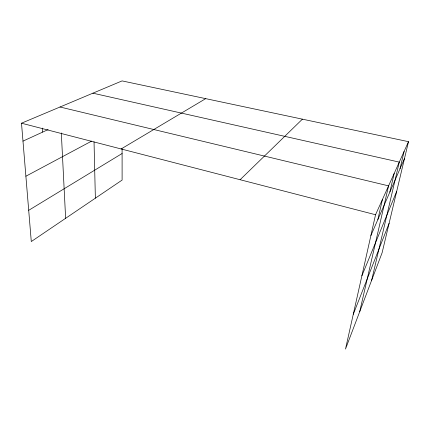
<?xml version="1.0" encoding="UTF-8"?>
<svg xmlns="http://www.w3.org/2000/svg" width="430" height="430" viewBox="0 0 430 430"><rect width="100%" height="100%" fill="white"/><g stroke="black" fill="none" stroke-linecap="round" stroke-linejoin="round"><path stroke-width="0.64" d="M408.5 141.674L375.551 214.742L345.483 349.101L382.114 252.749L408.5 141.674L122.072 80.899L21.5 123.206L31.288 241.552L122.109 180.079L122.098 148.845M377.857 219.563L382.394 199.568M359.7 311.707L388.569 185.868L60.006 107.005M389.87 192.022L394.176 173.44M371.649 280.279L399.282 162.11L92.88 93.176M400.007 168.775L404.092 151.446M353.277 314.282L389.102 223.326M361.899 275.759L396.713 191.302M370.902 235.522L404.522 158.423M240.107 179.724L302.408 119.164M28.708 210.313L122.098 153.51M121.126 148.963L205.701 98.642M25.886 176.225L91.654 141.099M22.983 141.126L48.133 129.586M21.5 123.206L375.551 214.742M42.419 128.092L42.683 132.085M61.318 132.967L65.634 218.306M94.036 141.83L95.369 198.176"/></g></svg>
